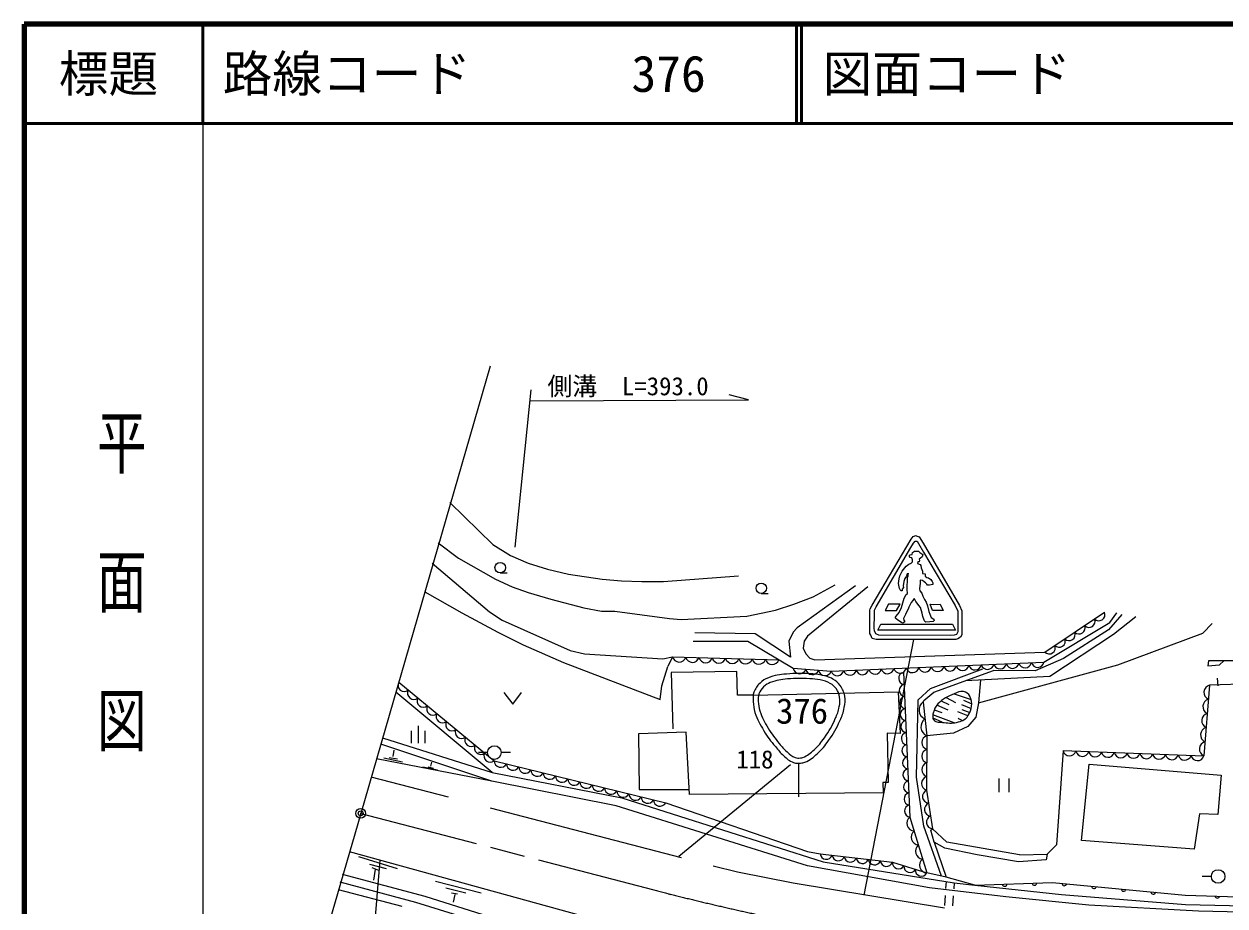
# Model space of a CAD drawing. Units: millimetres, scale not verified. Extents: x 40000 to 680000, y 20000 to 380000.
# Drawn here: x 40000 to 160888, y 291210 to 380000 of the extents above; entities that cross this region are included whole.
import ezdxf
from ezdxf.enums import TextEntityAlignment as Align

# ---------------------------------------------------------------- set-up
doc = ezdxf.new("R2010")
doc.units = ezdxf.units.MM
doc.header["$LTSCALE"] = 1000
doc.header["$PDMODE"] = 32
doc.header["$PDSIZE"] = 500
doc.linetypes.add('CHAIN', pattern=[18.5, 12, -1.5, 3.5, -1.5])
for name, color, linetype, lineweight in [('M-BGD', 7, 'Continuous', 25), ('M-BMK', 2, 'CHAIN', 13), ('M-BMK-SRVR', 3, 'Continuous', 25), ('M-STR-HTXT', 7, 'Continuous', 13), ('M-STR-STRC', 7, 'Continuous', 25), ('M-TTL', 2, 'Continuous', 140), ('M-TTL-BAND', 7, 'Continuous', 25), ('M-TTL-LINE', 7, 'Continuous', 50)]:
    doc.layers.add(name, color=color, linetype=linetype, lineweight=lineweight)
doc.layers.add('M-OTRS', color=6, linetype='Continuous')
doc.layers.add('M-TTL-TXT', color=7, linetype='Continuous')
doc.styles.add('@ＭＳ ゴシック', font='')
doc.styles.add('ＭＳ ゴシック', font='')
doc.styles.get('@ＭＳ ゴシック').set_extended_font_data('@MS Gothic')
doc.styles.get('ＭＳ ゴシック').set_extended_font_data('MS Gothic')

msp = doc.modelspace()

# ---------------------------------------------------------------- linework, layer by layer
at = {"layer": 'M-BGD'}
for p, q in [((82873, 331823), (87191, 327590)), ((81687, 327759), (83719, 326235)), ((87191, 327590), (88969, 326489)), ((88969, 326489), (90747, 325727)), ((81095, 325727), (86852, 320816)), ((83719, 326235), (87445, 324118)), ((90747, 325727), (92694, 325134)), ((87445, 324118), (89138, 323356)), ((92694, 325134), (94811, 324626)), ((94811, 324626), (98197, 324118)), ((98197, 324118), (100145, 323949)), ((104378, 323864), (111913, 324457)), ((80333, 322848), (84058, 320732)), ((89138, 323356), (90747, 322764)), ((100145, 323949), (102177, 323864)), ((102177, 323864), (104378, 323864)), ((123682, 323441), (117840, 319208)), ((124952, 323356), (118856, 318361)), ((119449, 322340), (121650, 323526)), ((90747, 322764), (93033, 322086)), ((93033, 322086), (96335, 321240)), ((114212, 322669), (114912, 322669)), ((115639, 320986), (117501, 321578)), ((117501, 321578), (119449, 322340)), ((84058, 320732), (87699, 318784)), ((86852, 320816), (88122, 319970)), ((96335, 321240), (98113, 320901)), ((98113, 320901), (99467, 320901)), ((99467, 320901), (104971, 320139)), ((106156, 320054), (112760, 320393)), ((112760, 320393), (115639, 320986)), ((142761, 316776), (148759, 320775)), ((88122, 319970), (94980, 316922)), ((104971, 320139), (106156, 320054)), ((117840, 319208), (117417, 318784)), ((87699, 318784), (90239, 317514)), ((113607, 318615), (107511, 318700)), ((117163, 316244), (113607, 318615)), ((117417, 318784), (116993, 317853)), ((118856, 318361), (118517, 317853)), ((90239, 317514), (94303, 315736)), ((94980, 316922), (96419, 316583)), ((107341, 317853), (112845, 317853)), ((112845, 317853), (117417, 315144)), ((116993, 317853), (117163, 316244)), ((118517, 317853), (118433, 317176)), ((118433, 317176), (118687, 316583)), ((119618, 315990), (142761, 316776)), ((94303, 315736), (104039, 312011)), ((96419, 316583), (104293, 316075)), ((105268, 316284), (115976, 315997)), ((118687, 316583), (119110, 316160)), ((119110, 316160), (119618, 315990)), ((159242, 315906), (159157, 315398)), ((165931, 315906), (159242, 315906)), ((160343, 315482), (160766, 315906)), ((104209, 313366), (104801, 315313)), ((111744, 314805), (105140, 314720)), ((105140, 314720), (105309, 309048)), ((111829, 312434), (111744, 314805)), ((131250, 313119), (136524, 315083)), ((159157, 315398), (160343, 315482)), ((104039, 312011), (104209, 313366)), ((159327, 313450), (158760, 306315)), ((164491, 313620), (159327, 313450)), ((160089, 314128), (160173, 313366)), ((87129, 304636), (77426, 312739)), ((88291, 312718), (89191, 311518)), ((89191, 311518), (90091, 312718)), ((113437, 312434), (111829, 312434)), ((132818, 312190), (133778, 311710)), ((133214, 312379), (133215, 312378)), ((133644, 312560), (135332, 311991)), ((134561, 311920), (135396, 311569)), ((131617, 310945), (132394, 310684)), ((133023, 310926), (131867, 311414)), ((132328, 311866), (133090, 311490)), ((135020, 310363), (134007, 310754)), ((134361, 311500), (135344, 311104)), ((134399, 310993), (135200, 310699)), ((133642, 309652), (131494, 310449)), ((132413, 309710), (131502, 310117)), ((106664, 308709), (101838, 308540)), ((101838, 308540), (101923, 302952)), ((107003, 302444), (106664, 308709)), ((126899, 308624), (126981, 303636)), ((87086, 303776), (75902, 307484)), ((76088, 308123), (87129, 304636)), ((87086, 303776), (75477, 306018)), ((76222, 306109), (78105, 305727)), ((76764, 306169), (77588, 306016)), ((77142, 306271), (77252, 306899)), ((144595, 306846), (143917, 297364)), ((144595, 306846), (158760, 306315)), ((80146, 305224), (81637, 304918)), ((80669, 305203), (81216, 305097)), ((80945, 305279), (81034, 305704)), ((146457, 297787), (147219, 305492)), ((147219, 305492), (160512, 304391)), ((74914, 304222), (82703, 302190)), ((126981, 303636), (126436, 303631)), ((126436, 303631), (126476, 302613)), ((138130, 304056), (138130, 302656)), ((139180, 302656), (139180, 304056)), ((160512, 304391), (160173, 300412)), ((101923, 302952), (107003, 302952)), ((126476, 302613), (107003, 302444)), ((86937, 301089), (106156, 296094)), ((158311, 300496), (157803, 296940)), ((160173, 300412), (158311, 300496)), ((157803, 296940), (146457, 297787)), ((72713, 296686), (97943, 289744)), ((73665, 296176), (77560, 294991)), ((140107, 295670), (135959, 296348)), ((140192, 296348), (142986, 296432)), ((142986, 296432), (142901, 295840)), ((143917, 297364), (142986, 296432)), ((74766, 295414), (76459, 294991)), ((75020, 295075), (75697, 294821)), ((109373, 295247), (111829, 294654)), ((142901, 295840), (140107, 295670)), ((72035, 294400), (80333, 292199)), ((75359, 294906), (75189, 293805)), ((111829, 294654), (117417, 293554)), ((158602, 294218), (159516, 294219)), ((71612, 292876), (78047, 291183)), ((71781, 293638), (79401, 291606)), ((81433, 293723), (86005, 292538)), ((82449, 293046), (84481, 292538)), ((117417, 293554), (132657, 291014)), ((132812, 293668), (132770, 292957)), ((133624, 293538), (133585, 292933)), ((79401, 291606), (99637, 285341)), ((80333, 292199), (99721, 286103)), ((83042, 292538), (83623, 292442)), ((83381, 292368), (83211, 291606)), ((132729, 292259), (132669, 291260)), ((133541, 292234), (133477, 291236))]:
    msp.add_line(p, q, dxfattribs=at)
for points in [[(150516, 320565), (149162, 319017), (144647, 316136), (141788, 314868), (137599, 314925)], [(142664, 315760), (149291, 319748), (150000, 320737)], [(134783, 313903), (143271, 314352), (149656, 318587), (151914, 320350)], [(136069, 311664), (150101, 315472), (158663, 318664), (159582, 319632)], [(104293, 316075), (105268, 316284), (104801, 315313)], [(117417, 315144), (121252, 314857), (142664, 315760)], [(128515, 314732), (129165, 300160), (130875, 294531)], [(130491, 311745), (130591, 311901), (131594, 312746), (137599, 314925)], [(77712, 313726), (87323, 305821), (104594, 301604)], [(132365, 294212), (130584, 299245), (129838, 304190), (130018, 311958), (131250, 313119)], [(136268, 313982), (136069, 311664), (135794, 310216), (135004, 309292), (133552, 308604), (130878, 308349)], [(113437, 312434), (127998, 312779), (128190, 308590), (126899, 308624)], [(130491, 311745), (130878, 308349), (130846, 302865), (131448, 298974)], [(134018, 310130), (134145, 310066), (134477, 309894)], [(118879, 295265), (99595, 301296), (87086, 303776)], [(87129, 304636), (100176, 302102), (120427, 295652)], [(104594, 301604), (118859, 296706), (120137, 296476)], [(135959, 296348), (132695, 297017), (131620, 297630), (131276, 298849), (131448, 298974)], [(140192, 296348), (132888, 297630), (131448, 298974)], [(131620, 297630), (132820, 294115), (130875, 294531)], [(120137, 296476), (127414, 295627), (130875, 294531)], [(212613, 292005), (197775, 292444), (178523, 290219), (158223, 290703), (147173, 291283), (138832, 292122), (131135, 293046), (118879, 295265)], [(120427, 295652), (133624, 293538), (135717, 293295), (132820, 294115)], [(135717, 293295), (143536, 293562), (156886, 292305), (179298, 291595), (198228, 293949), (212481, 293465), (222276, 292127)], [(135717, 293295), (144441, 292360), (156921, 291360), (168756, 291102), (179333, 290812), (198327, 293166), (212258, 292779), (224012, 291098)]]:
    msp.add_lwpolyline(points, dxfattribs=at)
for centre, radius in [((114212, 323194), 525), ((160198, 294182), 683)]:
    msp.add_circle(centre, radius, dxfattribs=at)
for centre, radius, start, end in [((148198, 320534), 611, 224.14719, 23.23294), ((146198, 319201), 611, 224.14719, 23.23294), ((147198, 319867), 611, 224.14719, 23.23294), ((144199, 317868), 611, 224.14719, 23.23294), ((145199, 318534), 611, 224.14719, 23.23294), ((143199, 317201), 611, 224.14719, 23.23294), ((105943, 316465), 698, 194.95648, 341.97151), ((107281, 316429), 698, 194.95648, 341.97151), ((108620, 316393), 698, 194.95648, 341.97151), ((109958, 316357), 698, 194.95648, 341.97151), ((111297, 316321), 698, 194.95648, 341.97151), ((112635, 316285), 698, 194.95648, 341.97151), ((113974, 316249), 698, 194.95648, 341.97151), ((115312, 316213), 698, 194.95648, 341.97151), ((136990, 315668), 647, 195.56956, 349.25975), ((138250, 315721), 647, 195.56956, 349.25975), ((139509, 315775), 647, 195.56956, 349.25975), ((140769, 315828), 647, 195.56956, 349.25975), ((142028, 315881), 647, 195.56956, 349.25975), ((118068, 315256), 661, 189.81932, 341.63788), ((119346, 315161), 661, 189.81932, 341.63788), ((120625, 315065), 661, 189.81932, 341.63788), ((121876, 315031), 647, 195.56956, 349.25975), ((123135, 315084), 647, 195.56956, 349.25975), ((124395, 315137), 647, 195.56956, 349.25975), ((125654, 315190), 647, 195.56956, 349.25975), ((126914, 315243), 647, 195.56956, 349.25975), ((128173, 315297), 647, 195.56956, 349.25975), ((128661, 314130), 619, 103.6695, 261.44105), ((129433, 315350), 647, 195.56956, 349.25975), ((130692, 315403), 647, 195.56956, 349.25975), ((131952, 315456), 647, 195.56956, 349.25975), ((133212, 315509), 647, 195.56956, 349.25975), ((134471, 315562), 647, 195.56956, 349.25975), ((135731, 315615), 647, 195.56956, 349.25975), ((78280, 313437), 637, 152.99495, 308.13315), ((128715, 312916), 619, 103.6695, 261.44105), ((159532, 312716), 762, 105.5899, 245.33039), ((79241, 312646), 637, 152.99495, 308.13315), ((80202, 311856), 637, 152.99495, 308.13315), ((128770, 311701), 619, 103.6695, 261.44105), ((159418, 311289), 762, 105.5899, 245.33039), ((81163, 311065), 637, 152.99495, 308.13315), ((128824, 310487), 619, 103.6695, 261.44105), ((131065, 310951), 980, 125.8426, 247.1561), ((82124, 310275), 637, 152.99495, 308.13315), ((83086, 309484), 637, 152.99495, 308.13315), ((128878, 309273), 619, 103.6695, 261.44105), ((131259, 309252), 980, 125.8426, 247.1561), ((159305, 309862), 762, 105.5899, 245.33039), ((84047, 308694), 637, 152.99495, 308.13315), ((128932, 308058), 619, 103.6695, 261.44105), ((131094, 307662), 720, 107.44898, 251.87718), ((159192, 308435), 762, 105.5899, 245.33039), ((85008, 307903), 637, 152.99495, 308.13315), ((85969, 307113), 637, 152.99495, 308.13315), ((128986, 306844), 619, 103.6695, 261.44105), ((159078, 307008), 762, 105.5899, 245.33039), ((86930, 306322), 637, 152.99495, 308.13315), ((129041, 305629), 619, 103.6695, 261.44105), ((131086, 306291), 720, 107.44898, 251.87718), ((145245, 306987), 665, 192.22876, 343.47352), ((146533, 306939), 665, 192.22876, 343.47352), ((147820, 306891), 665, 192.22876, 343.47352), ((149108, 306842), 665, 192.22876, 343.47352), ((150396, 306794), 665, 192.22876, 343.47352), ((151684, 306746), 665, 192.22876, 343.47352), ((152971, 306697), 665, 192.22876, 343.47352), ((154259, 306649), 665, 192.22876, 343.47352), ((155547, 306601), 665, 192.22876, 343.47352), ((156835, 306552), 665, 192.22876, 343.47352), ((158122, 306504), 665, 192.22876, 343.47352), ((87977, 305819), 653, 179.83648, 332.7184), ((89210, 305518), 653, 179.83648, 332.7184), ((90444, 305217), 653, 179.83648, 332.7184), ((91677, 304915), 653, 179.83648, 332.7184), ((129095, 304415), 619, 103.6695, 261.44105), ((131078, 304920), 720, 107.44898, 251.87718), ((92911, 304614), 653, 179.83648, 332.7184), ((94145, 304313), 653, 179.83648, 332.7184), ((95378, 304012), 653, 179.83648, 332.7184), ((96612, 303710), 653, 179.83648, 332.7184), ((129149, 303201), 619, 103.6695, 261.44105), ((131070, 303549), 720, 107.44898, 251.87718), ((97845, 303409), 653, 179.83648, 332.7184), ((99079, 303108), 653, 179.83648, 332.7184), ((100312, 302807), 653, 179.83648, 332.7184), ((101546, 302506), 653, 179.83648, 332.7184), ((129203, 301986), 619, 103.6695, 261.44105), ((131125, 302244), 681, 114.18549, 263.40197), ((102780, 302204), 653, 179.83648, 332.7184), ((104013, 301903), 653, 179.83648, 332.7184), ((129257, 300772), 619, 103.6695, 261.44105), ((131325, 300947), 681, 114.18549, 263.40197), ((129657, 299540), 791, 128.47295, 265.32753), ((131526, 299650), 681, 114.18549, 263.40197), ((130085, 298133), 791, 128.47295, 265.32753), ((120758, 296528), 623, 184.7134, 341.97497), ((121971, 296386), 623, 184.7134, 341.97497), ((123183, 296245), 623, 184.7134, 341.97497), ((130512, 296726), 791, 128.47295, 265.32753), ((124396, 296103), 623, 184.7134, 341.97497), ((125609, 295961), 623, 184.7134, 341.97497), ((126822, 295820), 623, 184.7134, 341.97497), ((128026, 295555), 616, 173.29086, 331.55584), ((129180, 295190), 616, 173.29086, 331.55584), ((130940, 295319), 791, 128.47295, 265.32753), ((130334, 294824), 616, 173.29086, 331.55584), ((138713, 293454), 256, 194.63893, 349.27816), ((141711, 293556), 256, 194.63893, 349.27816), ((144712, 293508), 256, 187.29884, 341.93807), ((147699, 293227), 256, 187.29884, 341.93807), ((150686, 292945), 256, 187.29884, 341.93807), ((153673, 292664), 256, 187.29884, 341.93807), ((160120, 292258), 256, 190.86731, 345.50654)]:
    msp.add_arc(centre, radius, start, end, dxfattribs=at)
msp.add_open_spline([(131494, 310449), (131495, 310516), (131494, 310556), (131513, 310621), (131631, 311011), (131714, 311249), (131991, 311547), (132506, 312102), (132946, 312266), (133644, 312560), (133981, 312702), (134192, 312857), (134552, 312790), (134862, 312731), (135080, 312609), (135211, 312321), (135530, 311622), (135419, 311020), (135020, 310363), (134789, 309982), (134489, 309876), (134064, 309742), (133523, 309570), (133176, 309621), (132612, 309684), (132182, 309732), (131822, 309641), (131542, 309971), (131421, 310114), (131493, 310261), (131494, 310449)], degree=3, knots=[0, 0, 0, 0, 1, 1, 1, 2, 2, 2, 3, 3, 3, 4, 4, 4, 5, 5, 5, 6, 6, 6, 7, 7, 7, 8, 8, 8, 9, 9, 9, 10, 10, 10, 10], dxfattribs=at)
at = {"layer": 'M-BMK'}
msp.add_line((73887, 300535), (105121, 292377), dxfattribs=at)
msp.add_arc((168231, 542298), 257757, 255.43101, 270.59388, dxfattribs=at)
at = {"layer": 'M-BMK-SRVR'}
for p, q in [((86937, 345539), (73887, 300535)), ((73887, 300535), (60838, 255531))]:
    msp.add_line(p, q, dxfattribs=at)
msp.add_circle((73887, 300535), 500, dxfattribs=at)
msp.add_point((73887, 300535), dxfattribs=at)
at = {"layer": 'M-OTRS'}
msp.add_point((73887, 300535), dxfattribs=at)
at = {"layer": 'M-STR-HTXT'}
for p, q in [((91001, 343168), (89392, 327336)), ((91001, 342068), (112929, 342152)), ((112929, 342152), (110995, 342663))]:
    msp.add_line(p, q, dxfattribs=at)
at = {"layer": 'M-STR-STRC'}
for p, q in [((129088, 326433), (129209, 326554)), ((129195, 326285), (129088, 326433)), ((129209, 326554), (129410, 326581)), ((129410, 326581), (129424, 326809)), ((129424, 326809), (129619, 326921)), ((129619, 326921), (130047, 326925)), ((130047, 326925), (130172, 326800)), ((130172, 326800), (130468, 326594)), ((130468, 326594), (130414, 326361)), ((128403, 324915), (128792, 325426)), ((128792, 325426), (129061, 325627)), ((129061, 325627), (129316, 325735)), ((129370, 326258), (129195, 326285)), ((129316, 325735), (129437, 325842)), ((129437, 326057), (129370, 326258)), ((129437, 325842), (129437, 326057)), ((129975, 325842), (129939, 325680)), ((129939, 325680), (130190, 325573)), ((130119, 325851), (129975, 325842)), ((130253, 326236), (130101, 326110)), ((130101, 326110), (130136, 326003)), ((130136, 326003), (130119, 325851)), ((130190, 325573), (130280, 325501)), ((130414, 326361), (130253, 326236)), ((130280, 325501), (130298, 325242)), ((130298, 325242), (130450, 324901)), ((87932, 324746), (88632, 324746)), ((128023, 323684), (128095, 324131)), ((128095, 324131), (128149, 324463)), ((128149, 324463), (128403, 324915)), ((128668, 324194), (128570, 323890)), ((128838, 324418), (128668, 324194)), ((128892, 324642), (128838, 324418)), ((128981, 324660), (128892, 324642)), ((128901, 323066), (128928, 324275)), ((128928, 324275), (128981, 324400)), ((128981, 324400), (128981, 324704)), ((128981, 324704), (128981, 324660)), ((130432, 323988), (130190, 324024)), ((130190, 324024), (130199, 323908)), ((130593, 323827), (130432, 323988)), ((130450, 324901), (130441, 324687)), ((130441, 324687), (130700, 324642)), ((130700, 324642), (130718, 324400)), ((130718, 324400), (130862, 324275)), ((130862, 324275), (131059, 324230)), ((131059, 324230), (131274, 324078)), ((131274, 324078), (131408, 323872)), ((128113, 323182), (128023, 323684)), ((128202, 323048), (128113, 323182)), ((128301, 322932), (128202, 323048)), ((128399, 322950), (128301, 322932)), ((128516, 323263), (128399, 323102)), ((128399, 323102), (128399, 322950)), ((128570, 323890), (128507, 323424)), ((128507, 323424), (128516, 323263)), ((128937, 322672), (128901, 323066)), ((130217, 323711), (130154, 323138)), ((130154, 323138), (130181, 322950)), ((130181, 322950), (130369, 322717)), ((130199, 323908), (130217, 323711)), ((130754, 323737), (130593, 323827)), ((130880, 323621), (130754, 323737)), ((130951, 323523), (130880, 323621)), ((131139, 323505), (130951, 323523)), ((131488, 323585), (131139, 323505)), ((131408, 323872), (131497, 323755)), ((131497, 323755), (131488, 323585)), ((128310, 321257), (128453, 321732)), ((128453, 321732), (128605, 322197)), ((128605, 322197), (128802, 322574)), ((128802, 322574), (128937, 322672)), ((129295, 321768), (129080, 321302)), ((129474, 321956), (129295, 321768)), ((129617, 322153), (129474, 321956)), ((129680, 322072), (129617, 322153)), ((129769, 321848), (129680, 322072)), ((129904, 321696), (129769, 321848)), ((130065, 321454), (129904, 321696)), ((130369, 322717), (130468, 322412)), ((130468, 322412), (130629, 322072)), ((130629, 322072), (130817, 321786)), ((130817, 321786), (130942, 321427)), ((127683, 320228), (127799, 320380)), ((127799, 320380), (128095, 320756)), ((128095, 320756), (128310, 321257)), ((128713, 320559), (128596, 320299)), ((128865, 320872), (128713, 320559)), ((128990, 321096), (128865, 320872)), ((129080, 321302), (128990, 321096)), ((130226, 321248), (130065, 321454)), ((130423, 320693), (130226, 321248)), ((130486, 320353), (130423, 320693)), ((130942, 321427), (131068, 320872)), ((131068, 320872), (131175, 320595)), ((131175, 320595), (131318, 320246)), ((127799, 320129), (127683, 320228)), ((128068, 319905), (127799, 320129)), ((128310, 319753), (128068, 319905)), ((128471, 319681), (128310, 319753)), ((128677, 319807), (128471, 319681)), ((128596, 320299), (128516, 320156)), ((128516, 320156), (128552, 319977)), ((128552, 319977), (128677, 319807)), ((130602, 319986), (130486, 320353)), ((130665, 319843), (130602, 319986)), ((130763, 319789), (130665, 319843)), ((131175, 319807), (130763, 319789)), ((131524, 319861), (131175, 319807)), ((131318, 320246), (131569, 320084)), ((131614, 319959), (131524, 319861)), ((131569, 320084), (131614, 319959)), ((129524, 318022), (124529, 292284)), ((78993, 307612), (78993, 308837)), ((79693, 307612), (79693, 309362)), ((80393, 307612), (80393, 308837)), ((85752, 306690), (86665, 306691)), ((88045, 306690), (88959, 306691)), ((117163, 305407), (105902, 296178)), ((118000, 302194), (118000, 305590))]:
    msp.add_line(p, q, dxfattribs=at)
at = {"layer": 'M-STR-STRC', "lineweight": 13}
msp.add_line((72242, 250576), (75838, 295826), dxfattribs=at)
at = {"layer": 'M-STR-STRC'}
for points in [[(129817, 328481), (130102, 328374), (130492, 327730), (134176, 321456), (134387, 320907), (134387, 318503), (134279, 318261), (133997, 318113), (133782, 318033), (125764, 318046), (125375, 318140), (125227, 318476), (125146, 318637), (125146, 320974), (125187, 321135), (125375, 321498), (129288, 328141), (129516, 328409), (129753, 328495)], [(129900, 327948), (130041, 327711), (130549, 326820), (133712, 321459), (133984, 320881), (133985, 318794), (133861, 318546), (133624, 318461), (133286, 318453), (126041, 318461), (125728, 318620), (125596, 318914), (125590, 319185), (125593, 320566), (125613, 321004), (125764, 321314), (129275, 327292), (129523, 327735), (129701, 327948)], [(127028, 321584), (126673, 320962), (127839, 320962), (128194, 321584)], [(131536, 321574), (132206, 321584), (132533, 320971), (131457, 320965), (131209, 321585)], [(126826, 319587), (133468, 319587), (133772, 318965), (125935, 318965), (126252, 319587)]]:
    msp.add_lwpolyline(points, close=True, dxfattribs=at)
for centre, radius in [((87932, 325271), 525), ((87347, 306654), 683)]:
    msp.add_circle(centre, radius, dxfattribs=at)
for points in [[(116750, 314561), (117667, 314660), (118190, 314632), (119111, 314586), (119559, 314564), (119815, 314558), (120253, 314459), (120724, 314352), (121005, 314298), (121421, 314053), (121754, 313857), (121932, 313707), (122157, 313393), (122421, 313025), (122533, 312773), (122614, 312327), (122694, 311887), (122643, 311624), (122563, 311185), (122466, 310651), (122351, 310361), (122132, 309865), (121767, 309040), (121509, 308596), (120989, 307859), (120604, 307314), (120368, 307013), (119872, 306565), (119424, 306159), (119162, 305908), (118603, 305676), (118445, 305611), (118343, 305609), (118172, 305600), (117894, 305586), (117724, 305559), (117461, 305651), (117017, 305807), (116826, 306027), (116471, 306336), (116106, 306655), (115940, 306876), (115633, 307250), (115143, 307848), (114863, 308185), (114466, 308849), (114054, 309538), (113818, 309936), (113577, 310702), (113448, 311114), (113417, 311362), (113400, 311794), (113385, 312162), (113355, 312385), (113476, 312733), (113617, 313138), (113778, 313347), (114085, 313647), (114362, 313918), (114563, 314034), (114923, 314180), (115598, 314454), (116025, 314482), (116750, 314561)], [(116854, 314064), (117721, 314156), (118215, 314124), (119086, 314079), (119500, 314057), (119736, 314053), (120141, 313961), (120551, 313868), (120796, 313821), (121158, 313607), (121419, 313454), (121559, 313336), (121735, 313090), (121947, 312794), (122037, 312592), (122102, 312234), (122169, 311865), (122127, 311645), (122060, 311276), (121971, 310789), (121866, 310524), (121666, 310071), (121317, 309283), (121070, 308857), (120573, 308153), (120213, 307644), (119993, 307362), (119530, 306944), (119132, 306584), (118900, 306362), (118405, 306156), (118310, 306117), (118248, 306116), (118145, 306110), (117946, 306100), (117824, 306081), (117636, 306147), (117264, 306278), (117103, 306462), (116806, 306721), (116467, 307017), (116312, 307223), (116026, 307572), (115555, 308148), (115285, 308472), (114903, 309111), (114515, 309759), (114293, 310135), (114066, 310856), (113952, 311218), (113925, 311435), (113910, 311814), (113898, 312107), (113875, 312285), (113971, 312561), (114081, 312878), (114208, 313042), (114448, 313276), (114669, 313493), (114830, 313586), (115117, 313702), (115759, 313963), (116165, 313991), (116854, 314064)]]:
    msp.add_open_spline(points, degree=3, knots=[0, 0, 0, 0, 1, 1, 1, 2, 2, 2, 3, 3, 3, 4, 4, 4, 5, 5, 5, 6, 6, 6, 7, 7, 7, 8, 8, 8, 9, 9, 9, 10, 10, 10, 11, 11, 11, 12, 12, 12, 13, 13, 13, 14, 14, 14, 15, 15, 15, 16, 16, 16, 17, 17, 17, 18, 18, 18, 19, 19, 19, 20, 20, 20, 21, 21, 21, 21], dxfattribs=at)
at = {"layer": 'M-TTL'}
for p, q in [((40000, 380000), (40000, 20000)), ((680000, 380000), (40000, 380000))]:
    msp.add_line(p, q, dxfattribs=at)
at = {"layer": 'M-TTL-BAND'}
msp.add_line((58000, 370000), (58000, 20000), dxfattribs=at)
at = {"layer": 'M-TTL-LINE'}
for p, q in [((58000, 380000), (58000, 370000)), ((117750, 380000), (117750, 370000)), ((118250, 380000), (118250, 370000)), ((40000, 370000), (680000, 370000))]:
    msp.add_line(p, q, dxfattribs=at)

# ---------------------------------------------------------------- texts
at = {"layer": 'M-STR-HTXT', "style": 'ＭＳ ゴシック'}
msp.add_text('側溝\u3000L=393.0', height=1833, dxfattribs=at).set_placement((92687, 342074), align=Align.BOTTOM_LEFT)
at = {"layer": 'M-STR-STRC', "style": 'ＭＳ ゴシック'}
for s, height, p in [('376', 2566, (115703, 308791)), ('118', 1833, (111703, 304505))]:
    msp.add_text(s, height=height, dxfattribs=at).set_placement(p, align=Align.BOTTOM_LEFT)
at = {"layer": 'M-TTL-BAND', "style": '@ＭＳ ゴシック', "width": 1.4}
msp.add_text('平  面  図', height=3666, rotation=270, dxfattribs=at).set_placement((49777, 306475), align=Align.MIDDLE_RIGHT)
at = {"layer": 'M-TTL-TXT', "style": 'ＭＳ ゴシック'}
msp.add_text('標題', height=3666, dxfattribs=at).set_placement((48500, 375000), align=Align.MIDDLE_CENTER)
for s, p in [('路線コード', (60000, 375000)), ('376', (101142, 375000)), ('図面コード', (120380, 375000))]:
    msp.add_text(s, height=3666, dxfattribs=at).set_placement(p, align=Align.MIDDLE_LEFT)

doc.saveas('drawing.dxf')
